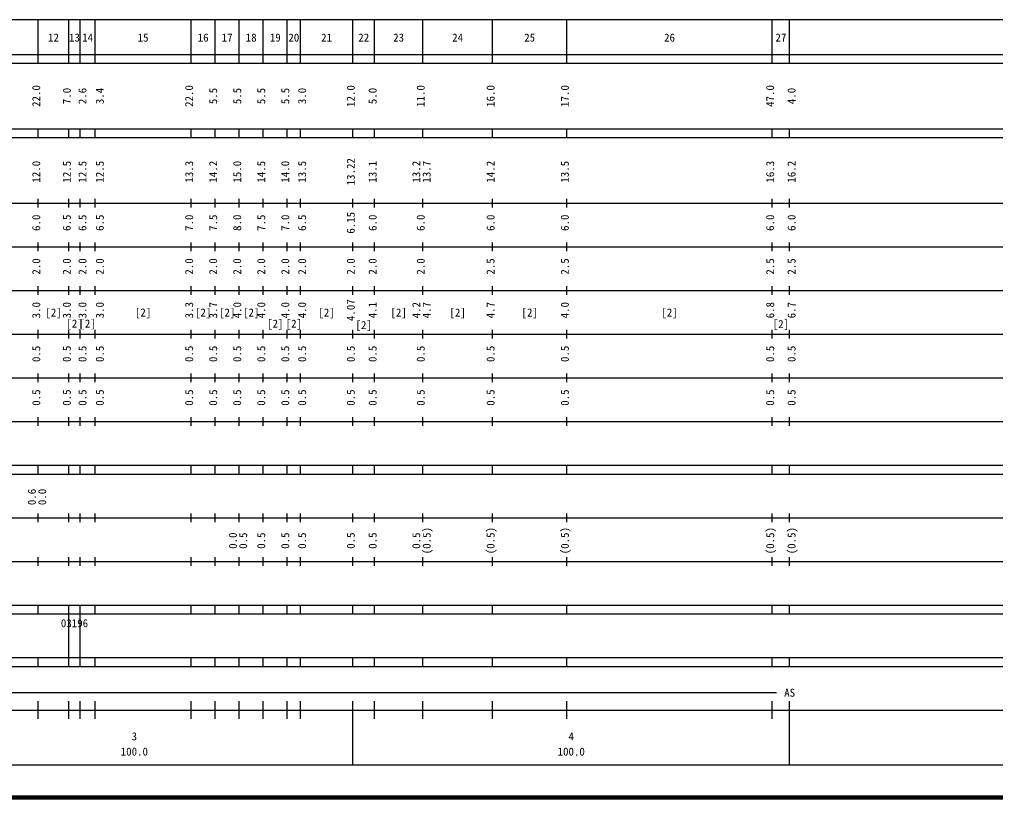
# Model space of a CAD drawing. Units: millimetres on the paper, enlarged 1000 times. Extents: x 40000 to 680000, y 20000 to 380000.
# Drawn here: x 291714 to 515114, y 20000 to 198000 of the extents above; entities that cross this region are included whole.
import ezdxf
from ezdxf.enums import TextEntityAlignment as Align

# ---------------------------------------------------------------- set-up
doc = ezdxf.new("R2010")
doc.units = ezdxf.units.MM
doc.header["$LTSCALE"] = 1000
doc.layers.add('M-TTL', color=2, linetype='Continuous', lineweight=140)
doc.layers.add('M-TTL-BAND', color=7, linetype='Continuous', lineweight=25)
doc.styles.add('ＭＳ ゴシック', font='')
doc.styles.get('ＭＳ ゴシック').set_extended_font_data('MS Gothic')

msp = doc.modelspace()

# ---------------------------------------------------------------- linework, layer by layer
at = {"layer": 'M-TTL'}
msp.add_line((40000, 20000), (680000, 20000), dxfattribs=at)
at = {"layer": 'M-TTL-BAND'}
for p, q in [((68000, 198000), (579000, 198000)), ((296000, 188000), (296000, 198000)), ((303000, 188000), (303000, 198000)), ((305600, 188000), (305600, 198000)), ((309000, 188000), (309000, 198000)), ((331000, 188000), (331000, 198000)), ((336500, 188000), (336500, 198000)), ((342000, 188000), (342000, 198000)), ((347500, 188000), (347500, 198000)), ((353000, 188000), (353000, 198000)), ((356000, 188000), (356000, 198000)), ((368000, 188000), (368000, 198000)), ((373000, 188000), (373000, 198000)), ((384000, 188000), (384000, 198000)), ((400000, 188000), (400000, 198000)), ((417000, 188000), (417000, 198000)), ((464000, 188000), (464000, 198000)), ((468000, 188000), (468000, 198000)), ((40000, 190000), (579000, 190000)), ((40000, 188000), (579000, 188000)), ((40000, 173000), (579000, 173000)), ((296000, 171000), (296000, 173000)), ((303000, 171000), (303000, 173000)), ((305600, 171000), (305600, 173000)), ((309000, 171000), (309000, 173000)), ((331000, 171000), (331000, 173000)), ((336500, 171000), (336500, 173000)), ((342000, 171000), (342000, 173000)), ((347500, 171000), (347500, 173000)), ((353000, 171000), (353000, 173000)), ((356000, 171000), (356000, 173000)), ((368000, 171000), (368000, 173000)), ((373000, 171000), (373000, 173000)), ((384000, 171000), (384000, 173000)), ((400000, 171000), (400000, 173000)), ((417000, 171000), (417000, 173000)), ((464000, 171000), (464000, 173000)), ((468000, 171000), (468000, 173000)), ((40000, 171000), (579000, 171000)), ((296000, 155000), (296000, 157000)), ((303000, 155000), (303000, 157000)), ((305600, 155000), (305600, 157000)), ((309000, 155000), (309000, 157000)), ((331000, 155000), (331000, 157000)), ((336500, 155000), (336500, 157000)), ((342000, 155000), (342000, 157000)), ((347500, 155000), (347500, 157000)), ((353000, 155000), (353000, 157000)), ((356000, 155000), (356000, 157000)), ((368000, 155000), (368000, 157000)), ((373000, 155000), (373000, 157000)), ((384000, 155000), (384000, 157000)), ((400000, 155000), (400000, 157000)), ((417000, 155000), (417000, 157000)), ((464000, 155000), (464000, 157000)), ((468000, 155000), (468000, 157000)), ((40000, 156000), (579000, 156000)), ((46000, 146000), (579000, 146000)), ((296000, 145000), (296000, 147000)), ((303000, 145000), (303000, 147000)), ((305600, 145000), (305600, 147000)), ((309000, 145000), (309000, 147000)), ((331000, 145000), (331000, 147000)), ((336500, 145000), (336500, 147000)), ((342000, 145000), (342000, 147000)), ((347500, 145000), (347500, 147000)), ((353000, 145000), (353000, 147000)), ((356000, 145000), (356000, 147000)), ((368000, 145000), (368000, 147000)), ((373000, 145000), (373000, 147000)), ((384000, 145000), (384000, 147000)), ((400000, 145000), (400000, 147000)), ((417000, 145000), (417000, 147000)), ((464000, 145000), (464000, 147000)), ((468000, 145000), (468000, 147000)), ((296000, 135000), (296000, 137000)), ((303000, 135000), (303000, 137000)), ((305600, 135000), (305600, 137000)), ((309000, 135000), (309000, 137000)), ((331000, 135000), (331000, 137000)), ((336500, 135000), (336500, 137000)), ((342000, 135000), (342000, 137000)), ((347500, 135000), (347500, 137000)), ((353000, 135000), (353000, 137000)), ((356000, 135000), (356000, 137000)), ((368000, 135000), (368000, 137000)), ((373000, 135000), (373000, 137000)), ((384000, 135000), (384000, 137000)), ((400000, 135000), (400000, 137000)), ((417000, 135000), (417000, 137000)), ((464000, 135000), (464000, 137000)), ((468000, 135000), (468000, 137000)), ((52000, 136000), (579000, 136000)), ((46000, 126000), (579000, 126000)), ((296000, 125000), (296000, 127000)), ((303000, 125000), (303000, 127000)), ((305600, 125000), (305600, 127000)), ((309000, 125000), (309000, 127000)), ((331000, 125000), (331000, 127000)), ((336500, 125000), (336500, 127000)), ((342000, 125000), (342000, 127000)), ((347500, 125000), (347500, 127000)), ((353000, 125000), (353000, 127000)), ((356000, 125000), (356000, 127000)), ((368000, 125000), (368000, 127000)), ((373000, 125000), (373000, 127000)), ((384000, 125000), (384000, 127000)), ((400000, 125000), (400000, 127000)), ((417000, 125000), (417000, 127000)), ((464000, 125000), (464000, 127000)), ((468000, 125000), (468000, 127000)), ((296000, 115000), (296000, 117000)), ((303000, 115000), (303000, 117000)), ((305600, 115000), (305600, 117000)), ((309000, 115000), (309000, 117000)), ((331000, 115000), (331000, 117000)), ((336500, 115000), (336500, 117000)), ((342000, 115000), (342000, 117000)), ((347500, 115000), (347500, 117000)), ((353000, 115000), (353000, 117000)), ((356000, 115000), (356000, 117000)), ((368000, 115000), (368000, 117000)), ((373000, 115000), (373000, 117000)), ((384000, 115000), (384000, 117000)), ((400000, 115000), (400000, 117000)), ((417000, 115000), (417000, 117000)), ((464000, 115000), (464000, 117000)), ((468000, 115000), (468000, 117000)), ((52000, 116000), (579000, 116000)), ((46000, 106000), (579000, 106000)), ((296000, 105000), (296000, 107000)), ((303000, 105000), (303000, 107000)), ((305600, 105000), (305600, 107000)), ((309000, 105000), (309000, 107000)), ((331000, 105000), (331000, 107000)), ((336500, 105000), (336500, 107000)), ((342000, 105000), (342000, 107000)), ((347500, 105000), (347500, 107000)), ((353000, 105000), (353000, 107000)), ((356000, 105000), (356000, 107000)), ((368000, 105000), (368000, 107000)), ((373000, 105000), (373000, 107000)), ((384000, 105000), (384000, 107000)), ((400000, 105000), (400000, 107000)), ((417000, 105000), (417000, 107000)), ((464000, 105000), (464000, 107000)), ((468000, 105000), (468000, 107000)), ((40000, 96000), (579000, 96000)), ((40000, 94000), (579000, 94000)), ((296000, 94000), (296000, 96000)), ((303000, 94000), (303000, 96000)), ((305600, 94000), (305600, 96000)), ((309000, 94000), (309000, 96000)), ((331000, 94000), (331000, 96000)), ((336500, 94000), (336500, 96000)), ((342000, 94000), (342000, 96000)), ((347500, 94000), (347500, 96000)), ((353000, 94000), (353000, 96000)), ((356000, 94000), (356000, 96000)), ((368000, 94000), (368000, 96000)), ((373000, 94000), (373000, 96000)), ((384000, 94000), (384000, 96000)), ((400000, 94000), (400000, 96000)), ((417000, 94000), (417000, 96000)), ((464000, 94000), (464000, 96000)), ((468000, 94000), (468000, 96000)), ((296000, 83000), (296000, 85000)), ((303000, 83000), (303000, 85000)), ((305600, 83000), (305600, 85000)), ((309000, 83000), (309000, 85000)), ((331000, 83000), (331000, 85000)), ((336500, 83000), (336500, 85000)), ((342000, 83000), (342000, 85000)), ((347500, 83000), (347500, 85000)), ((353000, 83000), (353000, 85000)), ((356000, 83000), (356000, 85000)), ((368000, 83000), (368000, 85000)), ((373000, 83000), (373000, 85000)), ((384000, 83000), (384000, 85000)), ((400000, 83000), (400000, 85000)), ((417000, 83000), (417000, 85000)), ((464000, 83000), (464000, 85000)), ((468000, 83000), (468000, 85000)), ((49000, 84000), (579000, 84000)), ((40000, 74000), (579000, 74000)), ((296000, 73000), (296000, 75000)), ((303000, 73000), (303000, 75000)), ((305600, 73000), (305600, 75000)), ((309000, 73000), (309000, 75000)), ((331000, 73000), (331000, 75000)), ((336500, 73000), (336500, 75000)), ((342000, 73000), (342000, 75000)), ((347500, 73000), (347500, 75000)), ((353000, 73000), (353000, 75000)), ((356000, 73000), (356000, 75000)), ((368000, 73000), (368000, 75000)), ((373000, 73000), (373000, 75000)), ((384000, 73000), (384000, 75000)), ((400000, 73000), (400000, 75000)), ((417000, 73000), (417000, 75000)), ((464000, 73000), (464000, 75000)), ((468000, 73000), (468000, 75000)), ((40000, 64000), (579000, 64000)), ((296000, 62000), (296000, 64000)), ((303000, 62000), (303000, 64000)), ((305600, 62000), (305600, 64000)), ((309000, 62000), (309000, 64000)), ((331000, 62000), (331000, 64000)), ((336500, 62000), (336500, 64000)), ((342000, 62000), (342000, 64000)), ((347500, 62000), (347500, 64000)), ((353000, 62000), (353000, 64000)), ((356000, 62000), (356000, 64000)), ((368000, 62000), (368000, 64000)), ((373000, 62000), (373000, 64000)), ((384000, 62000), (384000, 64000)), ((400000, 62000), (400000, 64000)), ((417000, 62000), (417000, 64000)), ((464000, 62000), (464000, 64000)), ((468000, 62000), (468000, 64000)), ((40000, 62000), (579000, 62000)), ((303000, 52000), (303000, 62000)), ((305600, 52000), (305600, 62000)), ((40000, 52000), (579000, 52000)), ((296000, 50000), (296000, 52000)), ((303000, 50000), (303000, 52000)), ((305600, 50000), (305600, 52000)), ((309000, 50000), (309000, 52000)), ((331000, 50000), (331000, 52000)), ((336500, 50000), (336500, 52000)), ((342000, 50000), (342000, 52000)), ((347500, 50000), (347500, 52000)), ((353000, 50000), (353000, 52000)), ((356000, 50000), (356000, 52000)), ((368000, 50000), (368000, 52000)), ((373000, 50000), (373000, 52000)), ((384000, 50000), (384000, 52000)), ((400000, 50000), (400000, 52000)), ((417000, 50000), (417000, 52000)), ((464000, 50000), (464000, 52000)), ((468000, 50000), (468000, 52000)), ((40000, 50000), (579000, 50000)), ((71000, 44000), (465000, 44000)), ((296000, 38000), (296000, 42000)), ((303000, 38000), (303000, 42000)), ((305600, 38000), (305600, 42000)), ((309000, 38000), (309000, 42000)), ((331000, 38000), (331000, 42000)), ((336500, 38000), (336500, 42000)), ((342000, 38000), (342000, 42000)), ((347500, 38000), (347500, 42000)), ((353000, 38000), (353000, 42000)), ((356000, 38000), (356000, 42000)), ((368000, 27500), (368000, 42000)), ((373000, 38000), (373000, 42000)), ((384000, 38000), (384000, 42000)), ((400000, 38000), (400000, 42000)), ((417000, 38000), (417000, 42000)), ((464000, 38000), (464000, 42000)), ((468000, 27500), (468000, 42000)), ((40000, 40000), (579000, 40000)), ((68000, 27500), (579000, 27500))]:
    msp.add_line(p, q, dxfattribs=at)

# ---------------------------------------------------------------- texts
at = {"layer": 'M-TTL-BAND', "style": 'ＭＳ ゴシック'}
for s, p in [('12', (299500, 192405)), ('13', (304300, 192405)), ('14', (307300, 192405)), ('15', (320000, 192405)), ('16', (333750, 192405)), ('17', (339250, 192405)), ('18', (344750, 192405)), ('19', (350250, 192405)), ('20', (354500, 192405)), ('21', (362000, 192405)), ('22', (370500, 192405)), ('23', (378500, 192405)), ('24', (392000, 192405)), ('25', (408500, 192405)), ('26', (440500, 192405)), ('27', (466000, 192405)), ('[2]', (299500, 129500)), ('[2]', (320000, 129500)), ('[2]', (333750, 129500)), ('[2]', (339250, 129500)), ('[2]', (344750, 129500)), ('[2]', (362000, 129500)), ('[2]', (378500, 129500)), ('[2]', (392000, 129500)), ('[2]', (408500, 129500)), ('[2]', (440500, 129500)), ('[2]', (304300, 126971)), ('[2]', (307300, 126971)), ('[2]', (350250, 126952)), ('[2]', (354500, 126952)), ('[2]', (370500, 126629)), ('[2]', (466000, 126860)), ('AS', (468000, 42500)), ('3', (318000, 32523)), ('4', (418000, 32523)), ('100.0', (318000, 29033)), ('100.0', (418000, 29033))]:
    msp.add_text(s, height=1833, dxfattribs=at).set_placement(p, align=Align.BOTTOM_CENTER)
for s, p in [('22.0', (297000, 180500)), ('7.0', (304000, 180500)), ('2.6', (307579, 180500)), ('3.4', (311550, 180500)), ('22.0', (332000, 180500)), ('5.5', (337500, 180500)), ('5.5', (343000, 180500)), ('5.5', (348500, 180500)), ('5.5', (354000, 180500)), ('3.0', (357861, 180500)), ('12.0', (369000, 180500)), ('5.0', (374000, 180500)), ('11.0', (385000, 180500)), ('16.0', (401000, 180500)), ('17.0', (418000, 180500)), ('47.0', (465000, 180500)), ('4.0', (469894, 180500)), ('12.0', (297000, 163174)), ('12.5', (304000, 163174)), ('12.5', (307579, 163174)), ('12.5', (311550, 163174)), ('13.3', (332000, 163174)), ('14.2', (337500, 163174)), ('15.0', (343000, 163174)), ('14.5', (348500, 163174)), ('14.0', (354000, 163174)), ('13.5', (357861, 163174)), ('13.22', (369000, 163174)), ('13.1', (374000, 163174)), ('13.2', (384000, 163174)), ('13.7', (386370, 163174)), ('14.2', (401000, 163174)), ('13.5', (418000, 163174)), ('16.3', (465000, 163174)), ('16.2', (469894, 163174)), ('6.0', (297000, 151500)), ('6.5', (304000, 151500)), ('6.5', (307579, 151500)), ('6.5', (311550, 151500)), ('7.0', (332000, 151500)), ('7.5', (337500, 151500)), ('8.0', (343000, 151500)), ('7.5', (348500, 151500)), ('7.0', (354000, 151500)), ('6.5', (357861, 151500)), ('6.15', (369000, 151500)), ('6.0', (374000, 151500)), ('6.0', (385000, 151500)), ('6.0', (401000, 151500)), ('6.0', (418000, 151500)), ('6.0', (465000, 151500)), ('6.0', (469894, 151500)), ('2.0', (297000, 141500)), ('2.0', (304000, 141500)), ('2.0', (307579, 141500)), ('2.0', (311550, 141500)), ('2.0', (332000, 141500)), ('2.0', (337500, 141500)), ('2.0', (343000, 141500)), ('2.0', (348500, 141500)), ('2.0', (354000, 141500)), ('2.0', (357861, 141500)), ('2.0', (369000, 141500)), ('2.0', (374000, 141500)), ('2.0', (385000, 141500)), ('2.5', (401000, 141500)), ('2.5', (418000, 141500)), ('2.5', (465000, 141500)), ('2.5', (469894, 141500)), ('3.0', (297000, 131500)), ('3.0', (304000, 131500)), ('3.0', (307579, 131500)), ('3.0', (311550, 131500)), ('3.3', (332000, 131500)), ('3.7', (337500, 131500)), ('4.0', (343000, 131500)), ('4.0', (348500, 131500)), ('4.0', (354000, 131500)), ('4.0', (357861, 131500)), ('4.07', (369000, 131500)), ('4.1', (374000, 131500)), ('4.2', (384000, 131500)), ('4.7', (386370, 131500)), ('4.7', (401000, 131500)), ('4.0', (418000, 131500)), ('6.8', (465000, 131500)), ('6.7', (469894, 131500)), ('0.5', (297000, 121500)), ('0.5', (304000, 121500)), ('0.5', (307579, 121500)), ('0.5', (311550, 121500)), ('0.5', (332000, 121500)), ('0.5', (337500, 121500)), ('0.5', (343000, 121500)), ('0.5', (348500, 121500)), ('0.5', (354000, 121500)), ('0.5', (357861, 121500)), ('0.5', (369000, 121500)), ('0.5', (374000, 121500)), ('0.5', (385000, 121500)), ('0.5', (401000, 121500)), ('0.5', (418000, 121500)), ('0.5', (465000, 121500)), ('0.5', (469894, 121500)), ('0.5', (297000, 111500)), ('0.5', (304000, 111500)), ('0.5', (307579, 111500)), ('0.5', (311550, 111500)), ('0.5', (332000, 111500)), ('0.5', (337500, 111500)), ('0.5', (343000, 111500)), ('0.5', (348500, 111500)), ('0.5', (354000, 111500)), ('0.5', (357861, 111500)), ('0.5', (369000, 111500)), ('0.5', (374000, 111500)), ('0.5', (385000, 111500)), ('0.5', (401000, 111500)), ('0.5', (418000, 111500)), ('0.5', (465000, 111500)), ('0.5', (469894, 111500)), ('0.6', (296000, 88764)), ('0.0', (298370, 88764)), ('0.0', (342000, 78764)), ('0.5', (344370, 78764)), ('0.5', (348500, 78764)), ('0.5', (354000, 78764)), ('0.5', (357861, 78764)), ('0.5', (369000, 78764)), ('0.5', (374000, 78764)), ('0.5', (384000, 78764)), ('(0.5)', (386370, 78764)), ('(0.5)', (401000, 78764)), ('(0.5)', (418000, 78764)), ('(0.5)', (465000, 78764)), ('(0.5)', (469894, 78764))]:
    msp.add_text(s, height=1833, rotation=90, dxfattribs=at).set_placement(p, align=Align.BOTTOM_CENTER)
msp.add_text('03196', height=1833, dxfattribs=at).set_placement((301175, 58405), align=Align.BOTTOM_LEFT)

doc.saveas('drawing.dxf')
